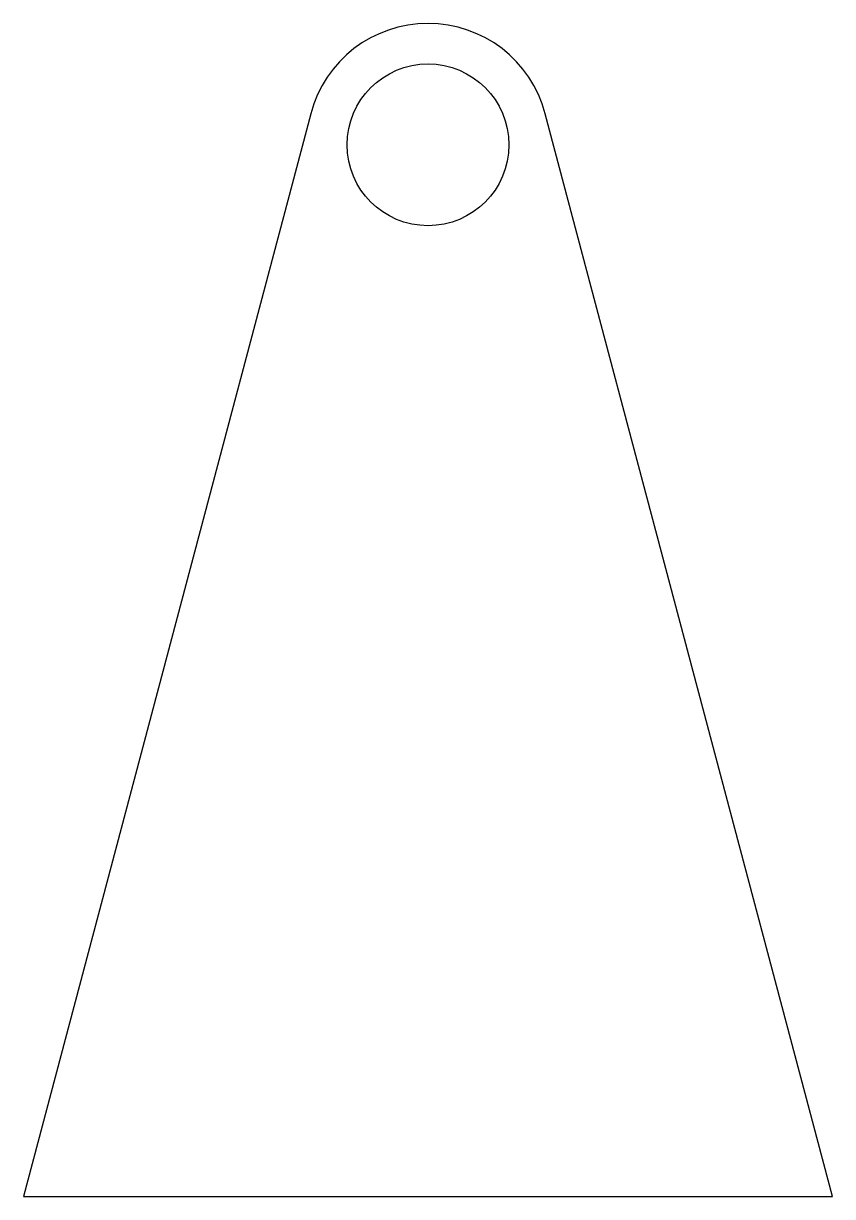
# Model space of a CAD drawing. Header units: millimetres. Extents: x -50 to 50, y 0 to 145.
import ezdxf

# ---------------------------------------------------------------- set-up
doc = ezdxf.new("R2010")
doc.units = ezdxf.units.MM

msp = doc.modelspace()

# ---------------------------------------------------------------- linework, layer by layer
at = {"color": 7, "linetype": 'Continuous', "lineweight": 25}
for p, q in [((-14.5, 133.85), (-50, 0)), ((50, 0), (14.5, 133.85)), ((-50, 0), (50, 0))]:
    msp.add_line(p, q, dxfattribs=at)
msp.add_circle((0, 130), 10, dxfattribs=at)
msp.add_arc((0, 130), 15, 14.8551, 165.1449, dxfattribs=at)

doc.saveas('drawing.dxf')
